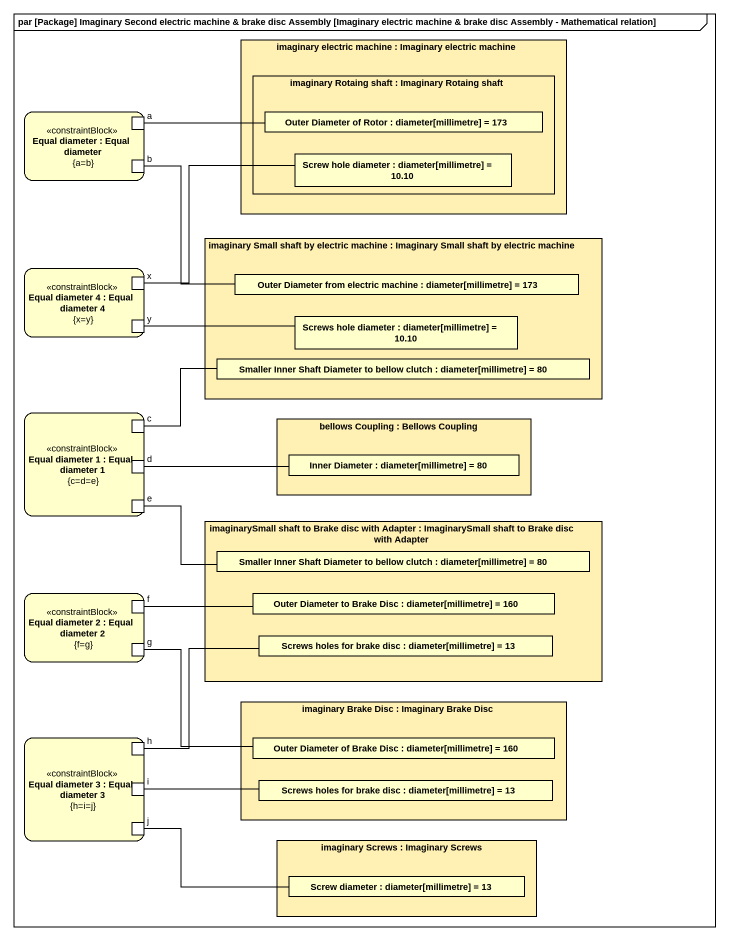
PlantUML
@startuml
mainframe par [Package] Imaginary Second electric machine & brake disc Assembly [Imaginary electric machine & brake disc Assembly - Mathematical relation]
rectangle "imaginary electric machine : Imaginary electric machine" as imaginary_electric_machine #FFF0B4 {
  rectangle "imaginary Rotaing shaft : Imaginary Rotaing shaft" as imaginary_Rotaing_shaft #FFF0B4 {
    rectangle "Outer Diameter of Rotor : diameter[millimetre] = 173" as Outer_Diameter_of_Rotor
    rectangle "Screw hole diameter : diameter[millimetre] = 10.10" as Screw_hole_diameter
  }
}
rectangle "Equal diameter : Equal diameter\n{a=b}" as Equal_diameter <<constraintBlock>> {
  port a
  port b
}
rectangle "imaginary Small shaft by electric machine : Imaginary Small shaft by electric machine" as imaginary_Small_shaft_by #FFF0B4 {
  rectangle "Outer Diameter from electric machine : diameter[millimetre] = 173" as Outer_Diameter_from
  rectangle "Screws hole diameter : diameter[millimetre] = 10.10" as Screws_hole_diameter
  rectangle "Smaller Inner Shaft Diameter to bellow clutch : diameter[millimetre] = 80" as Smaller_Inner_Shaft
}
rectangle "Equal diameter 4 : Equal diameter 4\n{x=y}" as Equal_diameter_4 <<constraintBlock>> {
  port "x" as x_
  port y
}
rectangle "Equal diameter 1 : Equal diameter 1\n{c=d=e}" as Equal_diameter_1 <<constraintBlock>> {
  port c
  port d
  port e
}
rectangle "bellows Coupling : Bellows Coupling" as bellows_Coupling #FFF0B4 {
  rectangle "Inner Diameter : diameter[millimetre] = 80" as Inner_Diameter
}
rectangle "imaginarySmall shaft to Brake disc with Adapter : ImaginarySmall shaft to Brake disc with Adapter" as imaginarySmall_shaft_to #FFF0B4 {
  rectangle "Smaller Inner Shaft Diameter to bellow clutch : diameter[millimetre] = 80" as Smaller_Inner_Shaft_2
  rectangle "Outer Diameter to Brake Disc : diameter[millimetre] = 160" as Outer_Diameter_to_Brake_Disc
  rectangle "Screws holes for brake disc : diameter[millimetre] = 13" as Screws_holes_for_brake_disc
}
rectangle "Equal diameter 2 : Equal diameter 2\n{f=g}" as Equal_diameter_2 <<constraintBlock>> {
  port f
  port g
}
rectangle "imaginary Brake Disc : Imaginary Brake Disc" as imaginary_Brake_Disc #FFF0B4 {
  rectangle "Outer Diameter of Brake Disc : diameter[millimetre] = 160" as Outer_Diameter_of_Brake_Disc
  rectangle "Screws holes for brake disc : diameter[millimetre] = 13" as Screws_holes_for_brake_disc_2
}
rectangle "Equal diameter 3 : Equal diameter 3\n{h=i=j}" as Equal_diameter_3 <<constraintBlock>> {
  port h
  port i
  port j
}
rectangle "imaginary Screws : Imaginary Screws" as imaginary_Screws #FFF0B4 {
  rectangle "Screw diameter : diameter[millimetre] = 13" as Screw_diameter
}
a -right- Outer_Diameter_of_Rotor
b -right- Outer_Diameter_from
x_ -right- Screw_hole_diameter
y -right- Screws_hole_diameter
c -right- Smaller_Inner_Shaft
d -right- Inner_Diameter
e -right- Smaller_Inner_Shaft_2
f -right- Outer_Diameter_to_Brake_Disc
g -right- Outer_Diameter_of_Brake_Disc
h -right- Screws_holes_for_brake_disc
i -right- Screws_holes_for_brake_disc_2
j -right- Screw_diameter
@enduml
